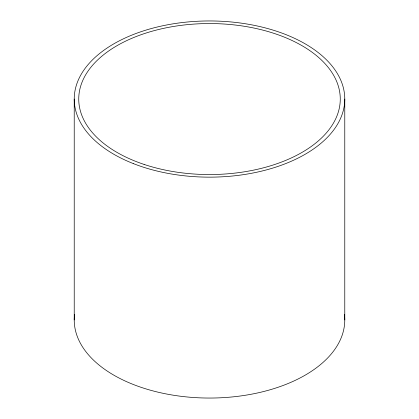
<?xml version="1.0" encoding="UTF-8"?>
<svg xmlns="http://www.w3.org/2000/svg" width="419" height="419" viewBox="0 0 419 419"><rect width="100%" height="100%" fill="white"/><g stroke="black" fill="none" stroke-linecap="round" stroke-linejoin="round"><path stroke-width="0.63" d="M344.774 99.052L344.774 319.948M74.226 99.052L74.226 319.948M344.428 314.381A135.274 78.102 0 0 1 209.5 398.05A135.274 78.102 0 0 1 74.572 314.381M133.677 163.729A135.274 78.102 0 0 0 344.428 104.619A135.274 78.102 0 0 0 150.395 28.801A135.274 78.102 0 0 0 133.677 163.729M144.12 164.431A130.765 75.499 0 0 0 340.265 99.052A130.765 75.499 0 0 0 144.12 33.667A130.765 75.499 0 0 0 144.12 164.431"/></g></svg>
